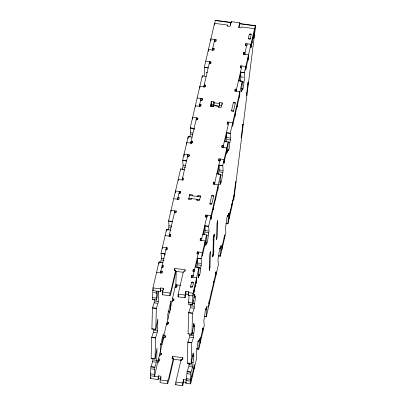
<?xml version="1.0" encoding="UTF-8"?>
<svg xmlns="http://www.w3.org/2000/svg" width="406" height="406" viewBox="0 0 406 406"><rect width="100%" height="100%" fill="white"/><g stroke="black" fill="none" stroke-linecap="round" stroke-linejoin="round"><path stroke-width="0.61" d="M170.19 310.494L170.845 301.45L167.759 314.589L167.957 319.278M192.972 326.581L193.941 326.708L193.966 323.623L191.947 334.356L188.074 333.839L188.623 312.813L190.358 307.652L190.647 304.048M193.743 297.136L194.713 297.268L194.738 294.177L192.718 304.916L188.841 304.398L188.891 302.257M218.423 255.963L220.362 256.222L221.133 245.64L220.336 248.822A4.588 0.467 -82.4 0 0 219.661 248.908A4.588 0.467 -82.4 0 0 218.819 255.333L217.941 259.784L218.352 264.859L206.253 316.858L204.314 316.599M170.418 230.324L170.434 230.024L166.561 229.507L161.03 253.263L161.451 258.155L160.695 262.225M184.542 169.525L180.67 168.871L168.571 220.869L168.992 225.766L168.231 229.832M192.079 137.137L188.206 136.477L182.68 160.233L183.091 165.308L182.213 169.754M206.187 76.501L202.32 75.841L190.216 127.844L190.637 132.737L189.881 136.807M227.659 26.172L227.685 25.086L214.541 23.33L204.33 67.203L204.751 72.101L204 76.13M202.731 234.475L206.613 234.856L201.087 258.607L201.498 263.682L200.615 268.127A4.588 0.467 -82.4 0 1 199.777 274.557A4.588 0.467 -82.4 0 1 199.102 274.644L198.133 274.512M216.829 173.996L216.845 173.697L220.722 174.215L208.623 226.218L209.034 231.293L208.151 235.739A4.588 0.467 -82.4 0 1 207.314 242.169A4.588 0.467 -82.4 0 1 206.639 242.25L205.669 242.123M224.376 141.527L228.258 141.826L222.732 165.582L223.148 170.657L222.265 175.103A4.588 0.467 -82.4 0 1 221.422 181.533A4.588 0.467 -82.4 0 1 220.747 181.614L219.778 181.482M238.479 80.967L238.495 80.672L242.372 81.19L230.268 133.188L230.684 138.263L229.801 142.714A4.588 0.467 -82.4 0 1 228.964 149.139A4.588 0.467 -82.4 0 1 228.289 149.225L227.492 152.407L228.258 141.826M227.685 25.086L227.472 26.014L230.055 26.36L231.146 21.66L239.763 22.812L238.667 27.506L241.25 27.852L241.468 26.923L254.592 28.674L244.382 72.552L244.793 77.627L243.915 82.073A4.588 0.467 -82.4 0 1 243.072 88.503A4.588 0.467 -82.4 0 1 242.397 88.584L241.428 88.457M182.796 359.366L182.837 357.732L172.499 356.351L172.068 358.214L173.362 358.386L173.291 361.107L168.673 380.95L167.607 383.685L160.071 382.68L160.142 379.96L161.009 376.24L158.426 375.895L158.137 379.544L150.601 378.539L150.717 373.682M152.925 358.239L152.641 361.705L150.905 366.867L150.687 370.257A2.619 0.264 -82.4 0 0 150.357 373.205A2.619 0.264 -82.4 0 0 150.601 373.672M158.101 362.949L158.178 359.924L154.549 376.337L154.478 374.19A2.619 0.264 -82.4 0 1 154.234 373.723A2.619 0.264 -82.4 0 1 154.564 370.774L154.782 367.384L156.711 361.035L157.02 348.236L155.001 358.97L151.128 358.452L151.677 337.427L153.412 332.265L153.696 328.794M155.001 358.97L155.554 337.944L157.447 331.859L157.838 319.014L155.772 329.53L151.895 329.012L152.448 307.981L154.184 302.82L154.463 299.354M158.142 291.249L156.543 300.085L152.666 299.567L152.712 297.431M162.892 262.555L159.02 261.895L152.971 287.9L152.681 294.005A2.619 0.264 -82.4 0 0 152.351 296.953A2.619 0.264 -82.4 0 0 152.595 297.42M155.772 329.53L156.32 308.499L158.218 302.414L158.558 291.579M156.543 300.085L156.472 297.938A2.619 0.264 -82.4 0 1 156.229 297.471A2.619 0.264 -82.4 0 1 156.559 294.523L156.777 291.132M158.533 361.147L158.589 358.97L159.528 354.94L160.817 355.113L161.253 353.25L159.959 353.078L163.588 337.498L164.877 337.67L165.313 335.808L163.588 335.579M160.832 273.223L160.888 271.051L162.182 271.223L162.136 272.852M158.137 379.544L158.426 375.895M153.316 288.828L152.9 290.615L160.436 291.625L160.725 287.971L163.308 288.316L163.268 289.95M160.436 291.625L160.725 287.971M159.497 356.026L159.528 354.94M162.41 248.406L162.441 247.198L167.612 247.888L167.176 249.746L165.887 249.573M159.903 355.255L159.959 353.078M162.202 267.331L162.258 265.159L163.552 265.331L163.121 267.189L161.827 267.016M185.106 270.898L185.136 269.812L174.798 268.432L174.367 270.289L175.661 270.462L175.59 273.182L170.972 293.03L169.911 295.766L162.37 294.761L162.441 292.041L163.308 288.316M161.207 354.885L161.253 353.25M160.954 378.417L160.979 377.326M163.557 338.584L163.588 337.498M163.963 337.751L164.044 334.732L166.749 323.105L166.719 324.313M166.257 250.132L166.318 247.716L160.456 272.908M165.267 337.442L165.313 335.808M167.099 324.323L167.16 322.151L172.154 300.673L173.448 300.846L173.88 298.989L172.159 298.755M169.398 236.404L169.459 234.226L170.748 234.399L170.693 236.576M170.982 211.582L171.012 210.374L176.179 211.064L176.153 212.15M168.424 323.409L168.449 322.323L167.16 322.151M167.607 383.685L167.678 380.97L168.744 378.235L173.362 358.386M169.911 295.766L169.982 293.046L171.043 290.31L175.661 270.462M172.129 301.765L172.154 300.673M172.535 300.927L172.611 297.908L175.316 286.281L175.285 287.489M174.839 212.703L174.89 210.892L169.023 236.089M175.473 192.804L175.524 190.993L180.69 191.683L180.66 192.769M173.839 300.618L173.88 298.989M172.443 358.528L172.499 356.351M174.742 270.604L174.798 268.432M178.198 180.574L178.229 179.366L183.395 180.056L183.827 178.193L182.538 178.021L182.482 180.198M175.671 287.499L175.996 284.175M177.97 199.579L178.026 197.402L179.32 197.575L178.884 199.437L173.717 198.747M176.229 271.02L175.869 284.702L180.548 285.332M179.335 193.926L179.396 191.51L177.595 199.265M176.991 286.585L177.021 285.499L175.727 285.327M196.56 348.962L198.712 349.251L199.483 338.67L198.686 341.852A4.588 0.467 -82.4 0 0 198.011 341.933A4.588 0.467 -82.4 0 0 197.174 348.363L196.291 352.809L196.702 357.884L190.653 383.888L185.918 383.254L186.202 379.605L183.619 379.26L183.548 381.98L182.685 385.7L175.773 384.776L175.844 382.056L181.112 359.422L182.406 359.594L182.837 357.732M196.56 280.46L192.951 295.964L188.217 295.329L188.506 291.681L185.918 291.335L185.846 294.056L184.984 297.776L178.072 296.857L178.143 294.137L183.41 271.497L184.705 271.67L185.136 269.812M184.035 156.346L184.091 154.168L189.257 154.859L189.232 155.95M181.081 360.508L181.112 359.422M186.755 144.171L186.796 142.542L191.967 143.232L192.398 141.369L191.104 141.197L191.048 143.374M187.902 157.102L187.968 154.686L182.106 179.883M182.685 385.7L182.756 382.98L183.619 379.26M184.984 297.776L185.055 295.06L185.918 291.335M188.907 199.427L188.937 198.219L199.706 199.656M189.764 195.585L189.795 194.499L192.378 194.844L192.16 195.773M192.611 119.161L192.647 117.892M188.217 295.329L188.506 291.681M192.368 142.46L192.398 141.369M186.846 380.65L186.872 378.387L186.669 378.742A2.619 0.264 -82.4 0 1 186.745 375.834L187.085 371.698L188.82 366.537L189.105 362.934M192.205 356.026L193.175 356.153L193.195 353.068L191.18 363.801L187.303 363.284L187.851 342.258L189.587 337.092L189.861 334.016M189.079 295.446L188.861 298.831A2.619 0.264 -82.4 0 0 188.541 301.491A2.619 0.264 -82.4 0 0 188.663 302.485L188.826 302.135M190.566 287.433L190.592 286.524L192.53 286.783M195.337 106.925L195.367 105.717L200.534 106.408L200.965 104.545L199.676 104.372L199.62 106.55M191.454 277.501L191.896 275.192L193.19 275.364L193.16 276.45M191.84 277.455L191.896 275.192M196.479 120.039L196.534 117.862L190.673 143.059M193.21 271.472L193.266 269.3L194.56 269.472L194.52 271.101M190.653 383.888L190.749 378.905L190.546 379.255A2.619 0.264 -82.4 0 1 190.622 376.347L190.957 372.216L192.779 366.648L193.007 362.497A4.588 0.467 -82.4 0 0 193.845 356.072A4.588 0.467 -82.4 0 0 193.175 356.153M191.18 363.801L191.728 342.771L193.505 337.427L193.779 333.057A4.588 0.467 -82.4 0 0 194.616 326.627A4.588 0.467 -82.4 0 0 193.941 326.708M191.947 334.356L192.5 313.33L194.276 307.981L194.545 303.612A4.588 0.467 -82.4 0 0 195.387 297.182A4.588 0.467 -82.4 0 0 194.713 297.268M192.718 304.916L192.743 302.653L192.54 303.003A2.619 0.264 -82.4 0 1 192.414 302.008A2.619 0.264 -82.4 0 1 192.738 299.349L193.023 293.244L199.077 267.244L195.19 266.945M197.783 119.668L197.829 118.034L192.662 117.344M191.733 376.824L192.19 374.058L192.17 374.977M193.961 291.625L193.941 292.528L194.398 289.762M199.828 88.148L199.874 86.336L205.045 87.026L205.477 85.164L204.188 84.991L204.127 87.168M197.083 200.397L197.113 199.31L196.895 200.239L199.478 200.584L200.559 195.936L197.976 195.59L197.763 196.519M193.068 371.089L193.525 368.323L193.505 369.227M195.296 285.88L195.276 286.793L195.733 284.027M197.95 196.677L197.976 195.59M193.901 367.521L194.357 364.755L194.261 368.384M196.128 282.322L196.103 283.226L196.631 277.74L191.465 277.049M200.99 100.658L201.046 98.48L199.244 106.235M200.94 105.636L200.965 104.545M197.27 254.029L197.326 251.857L202.498 252.547L202.401 256.171L202.858 253.405M202.295 100.287L202.34 98.653L197.169 97.963M198.57 253.841L198.62 252.03L192.759 277.222M200.534 197.022L200.559 195.936M200.412 240.54L200.468 238.368L201.757 238.54M205.446 86.255L205.477 85.164M200.122 343.187L200.65 337.701L200.63 338.609M208.4 51.323L208.445 49.512L213.612 50.202L214.048 48.344L212.754 48.172L212.698 50.344M202.467 330.702L202.924 327.931L202.833 331.56M204.695 245.498L204.675 246.401L205.203 240.915L200.031 240.225L200.468 238.368M209.552 64.077L209.613 61.661L203.751 86.854M205.842 217.185L205.898 215.033L211.064 215.723L210.968 219.347L211.424 216.581M210.856 40.767L210.902 38.956L216.068 39.646L216.028 41.275M210.866 63.463L210.907 61.834L205.74 61.144M207.141 217.017L207.187 215.205L201.325 240.398M211.374 104.19L211.445 101.47L214.028 101.815L213.957 104.535L211.374 104.19L210.831 106.514M214.495 24.959L214.541 23.33M214.003 49.974L214.048 48.344M214.713 41.889L214.779 39.473L212.323 50.029M213.135 106.621L213.16 105.535L218.758 106.281L218.732 107.372M214.028 101.815L213.739 105.464L219.336 106.21L219.626 102.561L222.209 102.906L222.168 104.54M208.694 306.363L209.222 300.876L209.197 301.785M210.009 267.199L210.333 251.542L209.765 254.613L209.425 270.543L210.009 267.199L209.146 267.087M213.49 184.314L213.546 182.162L214.84 182.335L214.794 183.964M211.039 293.878L211.496 291.107L211.47 292.015M213.267 208.674L213.241 209.577L213.698 206.811M212.927 255.998L213.399 237.87M213.576 253.207L214.048 235.079M213.277 284.261L213.734 281.495L213.708 282.403M215.505 199.062L215.479 199.965L215.936 197.199M219.336 106.21L219.626 102.561M215.55 274.497L216.007 271.731L215.911 275.354M217.778 189.292L217.753 190.201L218.281 184.71L213.114 184.025L213.546 182.162M218.92 161.004L218.976 158.827L224.142 159.517L224.051 163.141L224.508 160.375M220.214 160.994L220.25 159.604M222.057 147.515L222.112 145.338L223.407 145.51L223.366 147.145M221.772 250.157L222.3 244.671L222.275 245.579M224.117 237.672L224.574 234.907L224.477 238.53M226.345 152.468L226.32 153.377L226.847 147.891L221.681 147.2L222.112 145.338M227.487 124.272L227.543 122.003L232.714 122.693L232.618 126.317L233.074 123.551M231.121 22.746L231.146 21.66M229.091 218.707L229.618 213.221L229.598 214.124M229.994 212.419L230.451 209.653L230.425 210.562M233.465 111.488L235.287 103.053A0.985 0.71 1.5 0 0 234.48 102.226A0.985 0.71 1.5 0 0 233.348 102.794L231.542 110.549A0.985 0.71 1.5 0 0 232.349 111.376A0.985 0.71 1.5 0 0 233.48 110.808L231.542 110.549M231.329 206.684L231.785 203.919L231.76 204.822M235.135 91.401L235.196 89.132L236.485 89.305L236.439 91.005M234.917 115.644L234.891 116.552L235.348 113.787M232.8 200.361L232.729 203.081L227.898 223.833L225.959 223.574M237.15 106.032L237.129 106.94L237.586 104.169M239.733 23.898L239.763 22.812M239.423 96.263L239.403 97.171L239.931 91.685L234.759 90.995L235.196 89.132M240.565 67.975L240.626 65.797L245.792 66.488L245.696 70.116L246.153 67.345M243.707 54.485L243.762 52.308L245.057 52.481L244.996 54.658M245.731 45.787L245.787 43.609L250.954 44.3L250.862 47.928L251.319 45.157M247.031 45.599L247.056 44.69M247.995 59.438L247.97 60.347L248.497 54.861L243.331 54.171L243.762 52.308M250.274 39.255L250.289 38.575A0.985 0.71 1.5 0 1 249.157 39.143A0.985 0.71 1.5 0 1 248.35 38.316M251.715 43.452L251.69 44.361L252.146 41.595M253.05 37.717L253.024 38.626L253.481 35.855M254.592 28.674L254.521 31.394L250.883 47.02M159.02 261.895L159.005 262.195L161.162 262.484M166.561 229.507L166.445 231.044M180.67 168.871L180.655 169.165M202.32 75.841L202.203 77.379M199.077 267.244L198.306 277.826L199.102 274.644M206.613 234.856L205.842 245.437L206.639 242.25M206.253 316.858L207.019 306.276L206.228 309.463A4.588 0.467 -82.4 0 0 205.553 309.545A4.588 0.467 -82.4 0 0 204.71 315.975L203.827 320.42L204.243 325.495L198.712 349.251M220.722 174.215L219.956 184.796L220.747 181.614M227.898 223.833L228.695 213.277L227.873 216.434A4.588 0.467 -82.4 0 0 227.198 216.52A4.588 0.467 -82.4 0 0 226.36 222.945L225.477 227.39L225.888 232.465L220.362 256.222M242.372 81.19L241.6 91.771L242.397 88.584M201.087 258.607L197.209 258.089L197.631 262.986L196.829 267.239M208.623 226.218L204.746 225.7L205.167 230.593L204.365 234.851M222.732 165.582L218.854 165.064L219.276 169.957L218.474 174.215M230.268 133.188L226.396 132.671L226.817 137.568L226.01 141.821M244.382 72.552L240.504 72.035L240.925 76.927L240.124 81.185M158.858 264.052L158.954 262.814M162.704 342.263L163.308 333.839L160.223 346.983L160.471 352.251M188.044 138.634L188.191 136.776M214.774 23.584L215.155 20.554L215.591 20.3L231.324 22.401L230.887 22.655L215.155 20.554M230.572 25.167L230.887 22.655M239.027 27.578L239.504 23.807L239.936 23.548L255.643 25.649L233.78 200.051L233.348 200.305L235.647 181.944M241.235 137.395L242.859 124.434M246.508 95.293L248.137 82.332M253.72 37.783L255.207 25.903L255.643 25.649M152.727 299.263L152.666 299.567M151.189 358.153L151.128 358.452M188.907 304.094L188.841 304.398M188.135 333.539L188.074 333.839M187.364 362.979L187.303 363.284M151.895 329.012L151.961 328.708L152.605 328.794M162.329 267.28L162.608 266.077M191.175 143.303L191.465 142.075M199.737 106.519L200.006 105.367M166.546 249.944L166.658 249.482M162.182 271.223L161.745 273.081L156.579 272.39M170.748 234.399L170.317 236.262L165.151 235.571M176.179 211.064L175.747 212.927L174.453 212.754M180.69 191.683L180.259 193.545L178.965 193.373M189.257 154.859L188.826 156.721L187.531 156.549M197.829 118.034L197.397 119.897L196.103 119.724M202.34 98.653L201.904 100.515L200.615 100.343M210.907 61.834L210.475 63.691L209.181 63.519M216.068 39.646L215.637 41.503L214.348 41.331M162.37 294.761L162.618 293.695M189.795 194.499L188.714 199.148L191.297 199.493L191.51 198.564M211.445 101.47L210.359 106.118L212.942 106.463L213.16 105.535M150.601 378.539L150.88 377.347M158.65 361.117L158.949 359.848M167.216 324.303L167.536 322.937M175.778 287.519L176.057 286.316M168.449 322.323L168.018 324.181L166.293 323.952M177.021 285.499L176.585 287.357L174.864 287.128M218.758 106.281L218.545 107.214L221.128 107.56L222.209 102.906M178.072 296.857L178.498 295.02M193.266 269.3L192.835 271.157L194.129 271.33M197.326 251.857L196.895 253.714L198.189 253.887M205.898 215.033L205.461 216.89L206.755 217.063M218.976 158.827L218.545 160.69L219.834 160.862M227.543 122.003L227.111 123.866L228.405 124.038M240.626 65.797L240.19 67.66L241.484 67.832M245.787 43.609L245.356 45.472L246.645 45.645M191.495 282.647L190.556 286.753L191.399 287.352L192.459 287.006L193.434 282.906A0.985 0.71 1.5 0 0 192.627 282.079A0.985 0.71 1.5 0 0 191.495 282.647L193.434 282.906M209.897 203.573L211.699 195.824A0.985 0.71 1.5 0 1 212.83 195.256A0.985 0.71 1.5 0 1 213.637 196.083L211.83 203.832A0.985 0.71 1.5 0 1 210.699 204.401A0.985 0.71 1.5 0 1 209.897 203.573L211.83 203.832M214.404 184.197L220.265 159M222.975 147.373L228.837 122.176M236.053 91.167L241.915 65.97M244.62 54.343L247.081 43.782M195.743 266.798L197.56 259.003M203.259 234.511L205.116 226.533M217.337 174.012L219.052 166.648M224.904 141.481L226.761 133.503M238.987 80.982L240.981 72.39M202.427 255.262L205.131 243.636M210.993 218.443L218.21 187.43M224.071 162.238L226.776 150.606M232.643 125.413L239.86 94.405M245.721 69.208L248.426 57.581M175.773 384.776L176.057 383.553M213.353 239.682L213.135 240.611L213.186 238.799L214.266 234.15L214.003 236.891M212.972 254.186L212.708 256.927L213.789 252.278L213.84 250.461L213.622 251.395M189.166 364.974L189.384 364.045M185.918 383.254L186.131 382.325L183.548 381.98M194.332 365.664L190.724 381.168L185.989 380.534M200.194 340.467L202.904 328.84M208.765 303.642L215.982 272.634M221.843 247.442L224.548 235.81M229.162 215.987L233.968 195.337M155.6 337.762L152.382 337.284M154.828 367.207L151.611 366.725M254.156 37.53L253.572 37.87L254.044 35.19L253.4 35.104M248.568 82.078L247.99 82.418L247.812 84.925M246.833 92.7L246.366 95.38L246.944 95.04M243.29 124.18L242.712 124.52L242.534 127.027M241.56 134.802L241.088 137.482L241.666 137.142M236.084 181.69L235.505 182.03L235.323 184.537M239.504 23.807L255.207 25.903M249.243 34.48L251.182 34.738M251.476 42.412L252.121 42.498M250.649 45.979L251.294 46.066M247.756 58.398L248.401 58.484M204.33 67.203L208.207 67.944M204.33 67.426L207.562 67.858M241.154 72.339L244.382 72.77M206.04 72.273L207.334 72.446M240.925 76.927L243.509 77.272M240.418 81.225L241.712 81.398M241.976 81.814L243.915 82.073M239.19 95.222L239.834 95.308M233.348 102.794L235.287 103.053M213.81 102.743L219.407 103.494M219.555 105.281L221.62 105.555M190.216 127.844L194.093 128.362L194.2 129.747M190.866 128.149L194.093 128.58M227.04 132.98L230.273 133.412M190.637 132.737L192.794 133.026M226.817 137.568L230.045 137.999M191.043 134.66L192.657 134.873M227.223 139.491L230.451 139.923M188.729 136.847L190.13 137.035M225.447 141.75L226.523 141.892M227.862 142.455L229.801 142.714M223.838 161.197L224.482 161.284M182.68 160.233L186.557 160.923L183.329 160.537M219.504 165.369L222.737 165.8M183.101 165.125L185.791 165.486M219.276 169.957L222.508 170.388M183.507 167.049L185.446 167.308M219.682 171.88L222.914 172.311M181.949 169.338L183.345 169.525M218.448 174.215L219.524 174.357M222.265 175.103L220.326 174.844A4.588 0.467 -82.4 0 1 220.26 176.052M211.699 195.824L213.637 196.083M189.587 195.428L200.356 196.864M225.98 223.275L227.269 223.447M168.571 220.869L172.448 221.61L169.216 221.179M205.395 226.005L208.623 226.436M168.992 225.766L171.682 226.122M205.167 230.593L208.395 231.024M169.398 227.69L171.012 227.903M205.573 232.516L208.801 232.948M167.084 229.877L168.16 230.019M206.218 235.48L208.151 235.739M220.534 245.924L221.179 246.011M219.367 248.695L220.336 248.822M218.656 255.694L219.732 255.836M161.03 253.263L164.907 253.775L165.014 255.166M161.679 253.567L164.912 253.999M197.859 258.399L201.087 258.83M161.451 258.155L164.146 258.515M197.631 262.986L200.858 263.418M161.857 260.079L164.014 260.363M198.037 264.91L201.264 265.341M196.798 267.239L197.874 267.387M198.676 267.869L200.615 268.127M175.336 271.233L183.243 272.289M195.063 284.845L195.707 284.931M193.728 290.584L194.372 290.671M152.971 287.9L160.507 288.905M188.288 292.614L193.023 293.244M194.139 294.462L194.784 294.548M160.654 290.691L163.237 291.036M185.846 294.056L188.435 294.401M162.441 292.041L169.982 293.046M178.143 294.137L185.055 295.06M153.498 292.614L156.726 293.046M152.717 297.654L155.945 298.085M188.577 302.485L192.454 303.003M192.606 303.353L194.545 303.612M153.808 299.405L154.884 299.552M190.845 304.353L191.49 304.439M170.246 301.729L170.89 301.815M155.067 301.069L158.299 301.501M190.602 305.814L193.829 306.246M205.258 309.331L206.228 309.463M154.184 302.82L157.411 303.252M191.008 307.738L194.235 308.169M153.153 307.839L156.381 308.271M188.683 312.584L191.916 313.016M152.448 307.981L156.32 308.499M188.623 312.813L192.5 313.33M168.15 311.473L169.444 311.646M204.33 316.304L205.624 316.477M168.135 311.772L170.073 312.031M193.368 323.907L194.012 323.993M191.84 332.798L193.779 333.057M154.544 329.053L155.188 329.139M190.937 333.91L192.013 334.057M154.3 330.514L157.528 330.946M189.83 335.26L193.058 335.691M153.412 332.265L156.64 332.697M190.236 337.178L193.464 337.609M197.717 341.725L198.686 341.852M187.912 342.03L191.145 342.461M151.677 337.427L155.554 337.944M187.851 342.258L191.728 342.771M160.614 343.862L161.908 344.034M196.468 348.647L198.082 348.866M160.385 344.131L161.999 344.349M173.037 359.153L181.548 360.289M191.551 362.304L193.007 362.497M158.589 358.97L159.883 359.143L159.446 361.005L157.726 360.777M152.265 358.295L153.341 358.437M188.551 363.137L189.952 363.324M153.529 359.96L156.757 360.386M189.059 364.7L192.292 365.131M152.641 361.705L155.874 362.137M189.465 366.623L192.698 367.054M187.146 371.47L190.373 371.901M150.905 366.867L154.782 367.384M187.085 371.698L190.957 372.216M151.504 368.866L154.732 369.298M187.034 373.611L190.262 374.043M150.722 373.911L153.95 374.337M186.587 378.742L190.46 379.26M150.672 375.819L158.208 376.824M158.355 378.615L160.421 378.889M160.142 379.96L167.678 380.97M175.844 382.056L182.756 382.98M211.186 105.281L213.394 106.402M210.75 105.535L212.962 106.656M241.844 83.717A4.588 0.467 -82.4 0 1 241.763 84.448M227.654 145.089A4.588 0.467 -82.4 0 1 227.558 145.835M193.104 300.592A4.588 0.467 -82.4 0 1 193.038 301.054M191.495 359.939A4.588 0.467 -82.4 0 1 191.424 360.391M216.576 238.982L216.642 239.535L217.21 236.459L217.55 220.529L216.982 223.605L216.576 238.982M249.254 34.439L248.34 38.357L250.279 38.616L251.192 34.698A0.985 0.71 1.5 0 0 250.385 33.871A0.985 0.71 1.5 0 0 249.254 34.439"/></g></svg>
